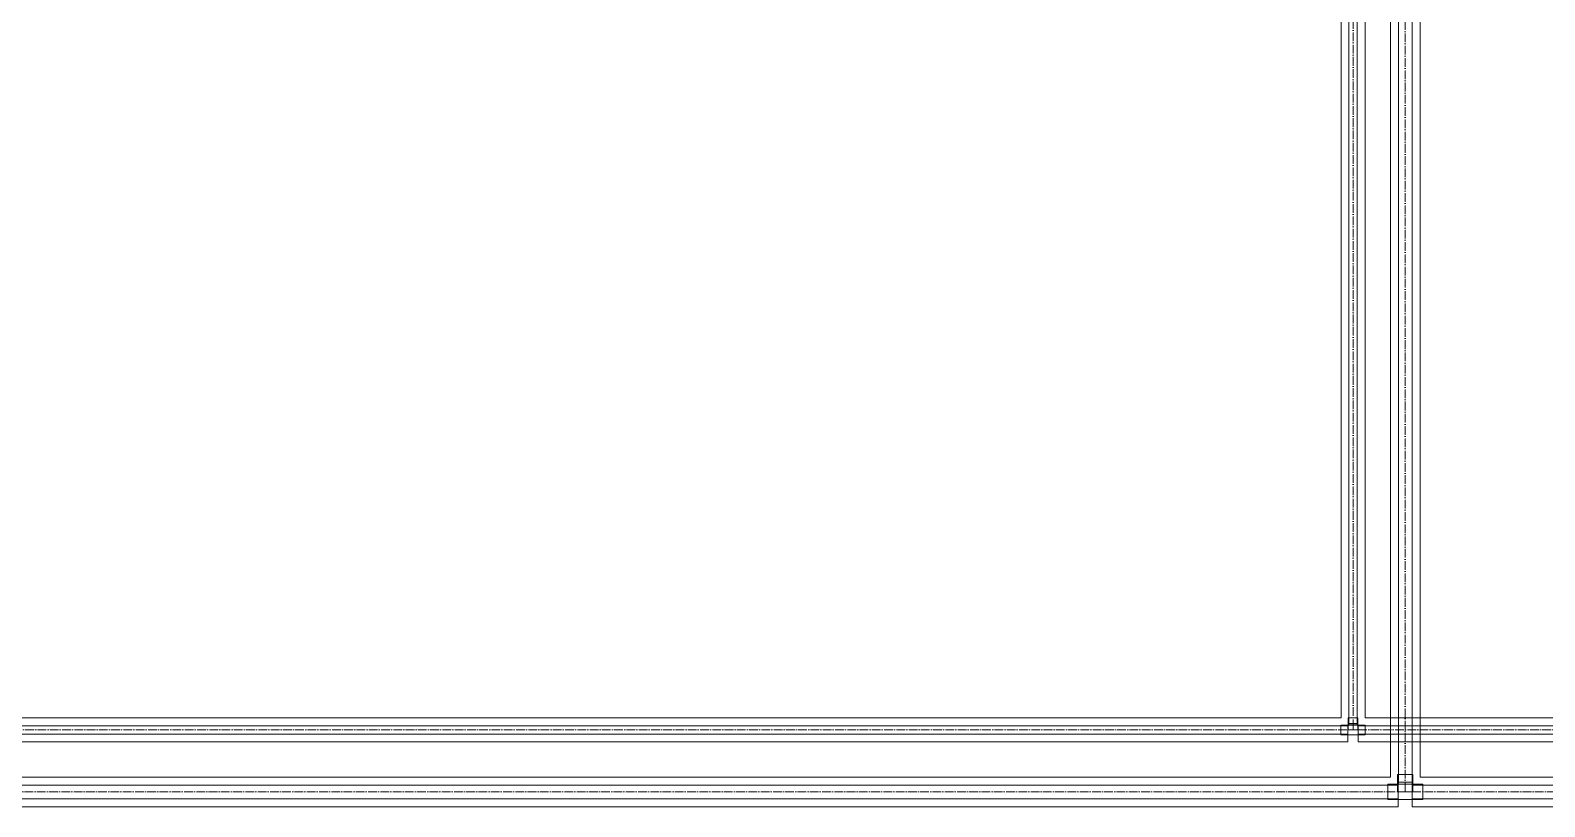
# Model space of a CAD drawing. Header units: millimetres. Extents: x -88595 to 880822, y -1054509 to -148035.
# Drawn here: x 186064 to 187804, y -246275 to -245383 of the extents above; entities that cross this region are included whole.
import ezdxf

# ---------------------------------------------------------------- set-up
doc = ezdxf.new("R2010")
doc.units = ezdxf.units.MM
doc.linetypes.add('$0$ADSK_Осевая', pattern=[14, 10, -2, 0, -2])
for name, color, linetype, lineweight in [('Изоляция', 7, 'Continuous', 18), ('Трубопровод', 7, 'Continuous', 18), ('Трубопроводы', 7, 'Continuous', 18)]:
    doc.layers.add(name, color=color, linetype=linetype, lineweight=lineweight)

msp = doc.modelspace()

# ---------------------------------------------------------------- linework, layer by layer
at = {"layer": 'Изоляция', "color": 190, "true_color": 0x8000ff}
for p, q in [((187570.1, -244553.6), (187570.1, -246173.2)), ((187597.6, -246173.2), (187597.6, -244553.6)), ((187570.1, -246173.2), (184422.3, -246173.2)), ((187577.8, -246181), (187589.8, -246181)), ((187577.8, -246200.7), (187577.8, -246181)), ((187589.8, -246181), (187589.8, -246200.7)), ((193560, -246173.2), (187597.6, -246173.2)), ((184422.3, -246200.7), (187577.8, -246200.7)), ((187589.8, -246200.7), (193560, -246200.7))]:
    msp.add_line(p, q, dxfattribs=at)
at = {"layer": 'Изоляция', "color": 134, "true_color": 0x00a6a6}
for p, q in [((187626.9, -244639.5), (187626.9, -246241.4)), ((187660.8, -246241.4), (187660.8, -244639.5)), ((187626.9, -246241.4), (184473.9, -246241.4)), ((187634.8, -246249.3), (187652.8, -246249.3)), ((187635.8, -246275.2), (187635.8, -246250.3)), ((187651.8, -246250.3), (187651.8, -246275.2)), ((193604.1, -246241.4), (187660.8, -246241.4)), ((184436.6, -246275.2), (187635.8, -246275.2)), ((187651.8, -246275.2), (193604.1, -246275.2))]:
    msp.add_line(p, q, dxfattribs=at)
at = {"layer": 'Трубопровод', "color": 190, "true_color": 0x8000ff}
for p, q in [((187579.1, -244553.6), (187579.1, -246181)), ((187588.6, -246181), (187588.6, -244553.6)), ((187577.8, -246182.2), (184422.3, -246182.2)), ((193560, -246182.2), (187589.8, -246182.2)), ((184422.3, -246191.7), (187577.8, -246191.7)), ((187589.8, -246191.7), (193560, -246191.7))]:
    msp.add_line(p, q, dxfattribs=at)
at = {"layer": 'Трубопровод', "color": 190, "linetype": '$0$ADSK_Осевая', "true_color": 0x8000ff}
for p, q in [((187583.8, -244553.6), (187583.8, -246181)), ((187583.8, -244553.6), (187583.8, -246181)), ((184422.3, -246187), (187577.8, -246187)), ((184422.3, -246187), (187577.8, -246187)), ((187589.8, -246187), (193560, -246187)), ((187589.8, -246187), (193560, -246187))]:
    msp.add_line(p, q, dxfattribs=at)
at = {"layer": 'Трубопровод', "color": 134, "true_color": 0x00a6a6}
for p, q in [((187635.9, -244639.5), (187635.9, -246249.3)), ((187651.8, -246249.3), (187651.8, -244639.5)), ((187635.8, -246250.4), (184463.8, -246250.4)), ((193604.1, -246250.4), (187651.8, -246250.4)), ((184463.8, -246266.2), (187635.8, -246266.2)), ((187651.8, -246266.2), (193604.1, -246266.2))]:
    msp.add_line(p, q, dxfattribs=at)
at = {"layer": 'Трубопровод', "color": 134, "linetype": '$0$ADSK_Осевая', "true_color": 0x00a6a6}
for p, q in [((187643.8, -244639.5), (187643.8, -246249.3)), ((187643.8, -244639.5), (187643.8, -246249.3)), ((184463.8, -246258.3), (187635.8, -246258.3)), ((184463.8, -246258.3), (187635.8, -246258.3)), ((187651.8, -246258.3), (193604.1, -246258.3)), ((187651.8, -246258.3), (193604.1, -246258.3))]:
    msp.add_line(p, q, dxfattribs=at)
at = {"layer": 'Трубопроводы', "color": 190, "true_color": 0x8000ff}
for p, q in [((187576.3, -246181.4), (187569.8, -246181.4)), ((187569.8, -246181.4), (187569.8, -246192.6)), ((187569.8, -246181.4), (187569.8, -246192.6)), ((187576.3, -246182.2), (187569.8, -246182.2)), ((187569.8, -246191.7), (187569.8, -246182.2)), ((187569.8, -246191.7), (187569.8, -246182.2)), ((187577.8, -246181.4), (187576.3, -246181.4)), ((187577.8, -246182.2), (187576.3, -246182.2)), ((187577.8, -246192.6), (187577.8, -246181.4)), ((187577.8, -246192.6), (187577.8, -246181.4)), ((187589.8, -246181.4), (187577.8, -246181.4)), ((187577.8, -246181.4), (187577.8, -246192.6)), ((187577.8, -246181.4), (187577.8, -246192.6)), ((187577.8, -246182.2), (187577.8, -246191.7)), ((187577.8, -246182.2), (187577.8, -246191.7)), ((187578.2, -246173), (187578.2, -246181)), ((187589.4, -246173), (187578.2, -246173)), ((187589.4, -246173), (187578.2, -246173)), ((187578.2, -246181), (187578.2, -246187)), ((187589.4, -246181), (187578.2, -246181)), ((187589.4, -246181), (187578.2, -246181)), ((187578.2, -246181), (187589.4, -246181)), ((187578.2, -246181), (187589.4, -246181)), ((187579.1, -246173), (187579.1, -246179.5)), ((187579.1, -246173), (187588.6, -246173)), ((187579.1, -246173), (187588.6, -246173)), ((187588.6, -246179.5), (187579.1, -246179.5)), ((187588.6, -246179.5), (187579.1, -246179.5)), ((187588.6, -246179.5), (187588.6, -246173)), ((187589.4, -246181), (187589.4, -246173)), ((187589.4, -246187), (187589.4, -246181)), ((187591.3, -246181.4), (187589.8, -246181.4)), ((187589.8, -246181.4), (187589.8, -246192.6)), ((187589.8, -246181.4), (187589.8, -246192.6)), ((187589.8, -246192.6), (187589.8, -246181.4)), ((187589.8, -246192.6), (187589.8, -246181.4)), ((187591.3, -246182.2), (187589.8, -246182.2)), ((187589.8, -246191.7), (187589.8, -246182.2)), ((187589.8, -246191.7), (187589.8, -246182.2)), ((187597.8, -246181.4), (187591.3, -246181.4)), ((187597.8, -246182.2), (187591.3, -246182.2)), ((187597.8, -246192.6), (187597.8, -246181.4)), ((187597.8, -246192.6), (187597.8, -246181.4)), ((187597.8, -246182.2), (187597.8, -246191.7)), ((187597.8, -246182.2), (187597.8, -246191.7)), ((187569.8, -246191.7), (187576.3, -246191.7)), ((187569.8, -246192.6), (187576.3, -246192.6)), ((187576.3, -246191.7), (187577.8, -246191.7)), ((187576.3, -246192.6), (187577.8, -246192.6)), ((187577.8, -246192.6), (187589.8, -246192.6)), ((187578.2, -246187), (187589.4, -246187)), ((187578.2, -246187), (187589.4, -246187)), ((187589.8, -246191.7), (187591.3, -246191.7)), ((187589.8, -246192.6), (187591.3, -246192.6)), ((187591.3, -246191.7), (187597.8, -246191.7)), ((187591.3, -246192.6), (187597.8, -246192.6))]:
    msp.add_line(p, q, dxfattribs=at)
at = {"layer": 'Трубопроводы', "color": 190, "linetype": '$0$ADSK_Осевая', "true_color": 0x8000ff}
for p, q in [((187583.8, -246181), (187583.8, -246187)), ((187589.8, -246187), (187577.8, -246187))]:
    msp.add_line(p, q, dxfattribs=at)
at = {"layer": 'Трубопроводы', "color": 134, "true_color": 0x00a6a6}
for p, q in [((187633.8, -246249.5), (187623.8, -246249.5)), ((187623.8, -246249.5), (187623.8, -246267.1)), ((187623.8, -246249.5), (187623.8, -246267.1)), ((187633.8, -246250.4), (187623.8, -246250.4)), ((187623.8, -246266.2), (187623.8, -246250.4)), ((187623.8, -246266.2), (187623.8, -246250.4)), ((187635.8, -246249.5), (187633.8, -246249.5)), ((187635.8, -246250.4), (187633.8, -246250.4)), ((187635, -246238.3), (187635, -246249.3)), ((187652.6, -246238.3), (187635, -246238.3)), ((187652.6, -246238.3), (187635, -246238.3)), ((187635, -246249.3), (187635, -246258.3)), ((187652.6, -246249.3), (187635, -246249.3)), ((187652.6, -246249.3), (187635, -246249.3)), ((187635, -246249.3), (187652.6, -246249.3)), ((187635, -246249.3), (187652.6, -246249.3)), ((187635.8, -246267.1), (187635.8, -246249.5)), ((187635.8, -246267.1), (187635.8, -246249.5)), ((187651.8, -246249.5), (187635.8, -246249.5)), ((187635.8, -246249.5), (187635.8, -246267.1)), ((187635.8, -246249.5), (187635.8, -246267.1)), ((187635.8, -246250.4), (187635.8, -246266.2)), ((187635.8, -246250.4), (187635.8, -246266.2)), ((187635.9, -246238.3), (187635.9, -246247.1)), ((187635.9, -246238.3), (187651.8, -246238.3)), ((187635.9, -246238.3), (187651.8, -246238.3)), ((187651.8, -246247.1), (187635.9, -246247.1)), ((187651.8, -246247.1), (187635.9, -246247.1)), ((187651.8, -246247.1), (187651.8, -246238.3)), ((187653.8, -246249.5), (187651.8, -246249.5)), ((187651.8, -246249.5), (187651.8, -246267.1)), ((187651.8, -246249.5), (187651.8, -246267.1)), ((187651.8, -246267.1), (187651.8, -246249.5)), ((187651.8, -246267.1), (187651.8, -246249.5)), ((187653.8, -246250.4), (187651.8, -246250.4)), ((187651.8, -246266.2), (187651.8, -246250.4)), ((187651.8, -246266.2), (187651.8, -246250.4)), ((187652.6, -246249.3), (187652.6, -246238.3)), ((187652.6, -246258.3), (187652.6, -246249.3)), ((187663.8, -246249.5), (187653.8, -246249.5)), ((187663.8, -246250.4), (187653.8, -246250.4)), ((187663.8, -246267.1), (187663.8, -246249.5)), ((187663.8, -246267.1), (187663.8, -246249.5)), ((187663.8, -246250.4), (187663.8, -246266.2)), ((187663.8, -246250.4), (187663.8, -246266.2)), ((187623.8, -246266.2), (187633.8, -246266.2)), ((187623.8, -246267.1), (187633.8, -246267.1)), ((187633.8, -246266.2), (187635.8, -246266.2)), ((187633.8, -246267.1), (187635.8, -246267.1)), ((187635, -246258.3), (187652.6, -246258.3)), ((187635, -246258.3), (187652.6, -246258.3)), ((187635.8, -246267.1), (187651.8, -246267.1)), ((187651.8, -246266.2), (187653.8, -246266.2)), ((187651.8, -246267.1), (187653.8, -246267.1)), ((187653.8, -246266.2), (187663.8, -246266.2)), ((187653.8, -246267.1), (187663.8, -246267.1))]:
    msp.add_line(p, q, dxfattribs=at)
at = {"layer": 'Трубопроводы', "color": 134, "linetype": '$0$ADSK_Осевая', "true_color": 0x00a6a6}
for p, q in [((187643.8, -246249.3), (187643.8, -246258.3)), ((187651.8, -246258.3), (187635.8, -246258.3))]:
    msp.add_line(p, q, dxfattribs=at)

doc.saveas('drawing.dxf')
